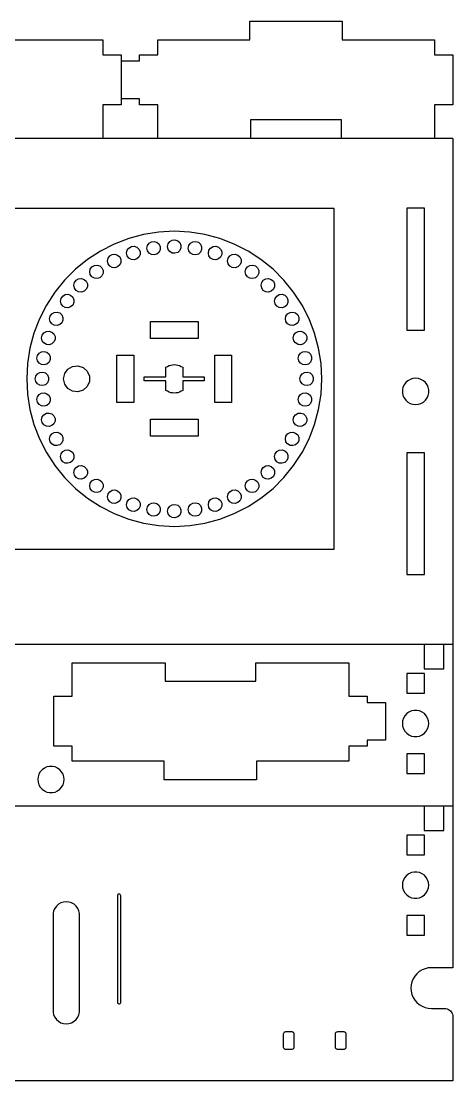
# Model space of a CAD drawing. Header units: millimetres. Extents: x 2644 to 3005, y 284 to 641.
# Drawn here: x 2934.6 to 3005.2, y 467.2 to 640.5 of the extents above; entities that cross this region are included whole.
import ezdxf

# ---------------------------------------------------------------- set-up
doc = ezdxf.new("R2010")
doc.units = ezdxf.units.MM
doc.layers.add('图层 01', color=18, linetype='Continuous', true_color=0x000000)

msp = doc.modelspace()

# ---------------------------------------------------------------- linework, layer by layer
at = {"layer": '图层 01', "color": 5, "true_color": 0x0000ff}
for p, q in [((2972.04, 637.48), (2972.04, 640.53)), ((2972.04, 640.53), (2987.15, 640.53)), ((2987.15, 640.53), (2987.15, 637.48)), ((2932.87, 637.48), (2947.96, 637.48)), ((2947.96, 637.48), (2947.96, 635.03)), ((2956.96, 635.03), (2956.96, 637.48)), ((2956.96, 637.48), (2972.04, 637.48)), ((2987.15, 637.48), (3002.24, 637.48)), ((3002.24, 637.48), (3002.24, 635.03)), ((2947.96, 635.03), (2950.96, 635.03)), ((2950.96, 635.03), (2950.96, 626.85)), ((2953.96, 634.03), (2953.96, 635.03)), ((2953.96, 635.03), (2956.96, 635.03)), ((3002.24, 635.03), (3005.24, 635.03)), ((3005.24, 635.03), (3005.24, 626.85)), ((2950.96, 634.03), (2953.96, 634.03)), ((2953.96, 627.85), (2950.96, 627.85)), ((2953.96, 626.85), (2953.96, 627.85)), ((2950.96, 626.85), (2947.96, 626.85)), ((2947.96, 626.85), (2947.96, 621.35)), ((2956.96, 626.85), (2953.96, 626.85)), ((2956.96, 621.35), (2956.96, 626.85)), ((3005.24, 626.85), (3002.24, 626.85)), ((3002.24, 626.85), (3002.24, 621.35)), ((2987.02, 624.4), (2972.17, 624.4)), ((2972.17, 624.4), (2972.17, 621.35)), ((2987.02, 621.35), (2987.02, 624.4)), ((3005.24, 621.35), (2848.4, 621.35)), ((3005.24, 621.35), (3005.24, 538.57)), ((2985.81, 609.87), (2883.79, 609.87)), ((2985.81, 554.15), (2985.81, 609.87)), ((3000.61, 609.92), (2997.69, 609.92)), ((2997.69, 609.92), (2997.69, 590)), ((3000.61, 590), (3000.61, 609.92)), ((2954.66, 605.62), (2952.22, 604.96)), ((2957.15, 606.01), (2954.66, 605.62)), ((2959.68, 606.15), (2957.15, 606.01)), ((2962.2, 606.01), (2959.68, 606.15)), ((2964.69, 605.62), (2962.2, 606.01)), ((2967.14, 604.96), (2964.69, 605.62)), ((2949.86, 604.06), (2947.61, 602.91)), ((2952.22, 604.96), (2949.86, 604.06)), ((2951.98, 603.05), (2952.25, 603.42)), ((2952.25, 603.42), (2952.65, 603.65)), ((2952.65, 603.65), (2953.1, 603.7)), ((2953.1, 603.7), (2953.54, 603.56)), ((2953.54, 603.56), (2953.88, 603.25)), ((2955.18, 603.39), (2955.28, 603.84)), ((2955.28, 602.94), (2955.18, 603.39)), ((2955.28, 603.84), (2955.55, 604.21)), ((2955.55, 604.21), (2955.95, 604.44)), ((2955.95, 604.44), (2956.41, 604.49)), ((2956.41, 604.49), (2956.84, 604.35)), ((2956.84, 604.35), (2957.19, 604.04)), ((2957.19, 604.04), (2957.37, 603.62)), ((2957.37, 603.62), (2957.37, 603.16)), ((2958.57, 603.66), (2958.66, 604.11)), ((2958.66, 603.2), (2958.57, 603.66)), ((2958.66, 604.11), (2958.94, 604.48)), ((2958.94, 604.48), (2959.33, 604.71)), ((2959.33, 604.71), (2959.79, 604.76)), ((2959.79, 604.76), (2960.23, 604.62)), ((2960.23, 604.62), (2960.57, 604.31)), ((2960.57, 604.31), (2960.76, 603.89)), ((2960.76, 603.43), (2960.57, 603)), ((2960.76, 603.89), (2960.76, 603.43)), ((2961.96, 603.39), (2962.05, 603.84)), ((2962.05, 602.94), (2961.96, 603.39)), ((2962.05, 603.84), (2962.32, 604.21)), ((2962.32, 604.21), (2962.72, 604.44)), ((2962.72, 604.44), (2963.18, 604.49)), ((2963.18, 604.49), (2963.62, 604.35)), ((2963.62, 604.35), (2963.96, 604.04)), ((2963.96, 604.04), (2964.15, 603.62)), ((2964.15, 603.62), (2964.15, 603.16)), ((2965.35, 603.05), (2965.62, 603.42)), ((2965.62, 603.42), (2966.02, 603.65)), ((2966.02, 603.65), (2966.48, 603.7)), ((2966.48, 603.7), (2966.92, 603.56)), ((2966.92, 603.56), (2967.26, 603.25)), ((2969.49, 604.06), (2967.14, 604.96)), ((2971.74, 602.91), (2969.49, 604.06)), ((2947.61, 602.91), (2945.49, 601.54)), ((2948.74, 601.3), (2948.84, 601.75)), ((2948.84, 601.75), (2949.11, 602.12)), ((2949.11, 602.12), (2949.51, 602.35)), ((2949.51, 602.35), (2949.97, 602.4)), ((2949.97, 602.4), (2950.4, 602.26)), ((2950.4, 602.26), (2950.75, 601.95)), ((2950.75, 601.95), (2950.93, 601.53)), ((2951.88, 602.6), (2951.98, 603.05)), ((2951.98, 602.15), (2951.88, 602.6)), ((2952.25, 601.77), (2951.98, 602.15)), ((2952.65, 601.54), (2952.25, 601.77)), ((2953.54, 601.64), (2953.1, 601.49)), ((2953.88, 601.94), (2953.54, 601.64)), ((2953.88, 603.25), (2954.07, 602.83)), ((2954.07, 602.37), (2953.88, 601.94)), ((2954.07, 602.83), (2954.07, 602.37)), ((2955.55, 602.57), (2955.28, 602.94)), ((2955.95, 602.34), (2955.55, 602.57)), ((2956.41, 602.29), (2955.95, 602.34)), ((2956.84, 602.43), (2956.41, 602.29)), ((2957.19, 602.74), (2956.84, 602.43)), ((2957.37, 603.16), (2957.19, 602.74)), ((2958.94, 602.83), (2958.66, 603.2)), ((2959.33, 602.6), (2958.94, 602.83)), ((2959.79, 602.55), (2959.33, 602.6)), ((2960.23, 602.7), (2959.79, 602.55)), ((2960.57, 603), (2960.23, 602.7)), ((2962.32, 602.57), (2962.05, 602.94)), ((2962.72, 602.34), (2962.32, 602.57)), ((2963.18, 602.29), (2962.72, 602.34)), ((2963.62, 602.43), (2963.18, 602.29)), ((2963.96, 602.74), (2963.62, 602.43)), ((2964.15, 603.16), (2963.96, 602.74)), ((2965.26, 602.6), (2965.35, 603.05)), ((2965.35, 602.15), (2965.26, 602.6)), ((2965.62, 601.77), (2965.35, 602.15)), ((2966.02, 601.54), (2965.62, 601.77)), ((2966.92, 601.64), (2966.48, 601.49)), ((2967.26, 601.94), (2966.92, 601.64)), ((2967.26, 603.25), (2967.45, 602.83)), ((2967.45, 602.37), (2967.26, 601.94)), ((2967.45, 602.83), (2967.45, 602.37)), ((2968.4, 601.3), (2968.49, 601.75)), ((2968.49, 601.75), (2968.76, 602.12)), ((2968.76, 602.12), (2969.16, 602.35)), ((2969.16, 602.35), (2969.62, 602.4)), ((2969.62, 602.4), (2970.06, 602.26)), ((2970.06, 602.26), (2970.4, 601.95)), ((2970.4, 601.95), (2970.59, 601.53)), ((2973.86, 601.54), (2971.74, 602.91)), ((2943.53, 599.95), (2941.74, 598.16)), ((2945.49, 601.54), (2943.53, 599.95)), ((2945.85, 599.52), (2945.94, 599.97)), ((2945.94, 599.97), (2946.21, 600.35)), ((2946.21, 600.35), (2946.61, 600.58)), ((2946.61, 600.58), (2947.07, 600.62)), ((2947.07, 600.62), (2947.51, 600.48)), ((2947.51, 600.48), (2947.85, 600.17)), ((2947.85, 600.17), (2948.04, 599.75)), ((2948.84, 600.85), (2948.74, 601.3)), ((2949.11, 600.47), (2948.84, 600.85)), ((2949.51, 600.24), (2949.11, 600.47)), ((2949.97, 600.19), (2949.51, 600.24)), ((2950.4, 600.34), (2949.97, 600.19)), ((2950.75, 600.65), (2950.4, 600.34)), ((2950.93, 601.07), (2950.75, 600.65)), ((2950.93, 601.53), (2950.93, 601.07)), ((2953.1, 601.49), (2952.65, 601.54)), ((2966.48, 601.49), (2966.02, 601.54)), ((2968.49, 600.85), (2968.4, 601.3)), ((2968.76, 600.47), (2968.49, 600.85)), ((2969.16, 600.24), (2968.76, 600.47)), ((2969.62, 600.19), (2969.16, 600.24)), ((2970.06, 600.34), (2969.62, 600.19)), ((2970.4, 600.65), (2970.06, 600.34)), ((2970.59, 601.07), (2970.4, 600.65)), ((2970.59, 601.53), (2970.59, 601.07)), ((2971.29, 599.52), (2971.39, 599.97)), ((2971.39, 599.97), (2971.66, 600.35)), ((2971.66, 600.35), (2972.06, 600.58)), ((2972.06, 600.58), (2972.52, 600.62)), ((2972.52, 600.62), (2972.95, 600.48)), ((2972.95, 600.48), (2973.3, 600.17)), ((2973.3, 600.17), (2973.48, 599.75)), ((2975.83, 599.95), (2973.86, 601.54)), ((2977.61, 598.16), (2975.83, 599.95)), ((2941.74, 598.16), (2940.15, 596.2)), ((2943.36, 597.77), (2943.63, 598.14)), ((2943.63, 598.14), (2944.03, 598.37)), ((2944.03, 598.37), (2944.49, 598.42)), ((2944.49, 598.42), (2944.93, 598.28)), ((2944.93, 598.28), (2945.27, 597.97)), ((2945.94, 599.07), (2945.85, 599.52)), ((2946.21, 598.7), (2945.94, 599.07)), ((2946.61, 598.47), (2946.21, 598.7)), ((2947.07, 598.42), (2946.61, 598.47)), ((2947.51, 598.56), (2947.07, 598.42)), ((2947.85, 598.87), (2947.51, 598.56)), ((2948.04, 599.29), (2947.85, 598.87)), ((2948.04, 599.75), (2948.04, 599.29)), ((2971.39, 599.07), (2971.29, 599.52)), ((2971.66, 598.7), (2971.39, 599.07)), ((2972.06, 598.47), (2971.66, 598.7)), ((2972.52, 598.42), (2972.06, 598.47)), ((2972.95, 598.56), (2972.52, 598.42)), ((2973.3, 598.87), (2972.95, 598.56)), ((2973.48, 599.29), (2973.3, 598.87)), ((2973.48, 599.75), (2973.48, 599.29)), ((2973.97, 597.77), (2974.24, 598.14)), ((2974.24, 598.14), (2974.64, 598.37)), ((2974.64, 598.37), (2975.1, 598.42)), ((2975.1, 598.42), (2975.54, 598.28)), ((2975.54, 598.28), (2975.88, 597.97)), ((2979.2, 596.2), (2977.61, 598.16)), ((2943.26, 597.32), (2943.36, 597.77)), ((2943.36, 596.87), (2943.26, 597.32)), ((2943.63, 596.49), (2943.36, 596.87)), ((2944.03, 596.26), (2943.63, 596.49)), ((2945.27, 596.66), (2944.93, 596.36)), ((2945.27, 597.97), (2945.46, 597.55)), ((2945.46, 597.09), (2945.27, 596.66)), ((2945.46, 597.55), (2945.46, 597.09)), ((2973.87, 597.32), (2973.97, 597.77)), ((2973.97, 596.87), (2973.87, 597.32)), ((2974.24, 596.49), (2973.97, 596.87)), ((2974.64, 596.26), (2974.24, 596.49)), ((2975.88, 596.66), (2975.54, 596.36)), ((2975.88, 597.97), (2976.07, 597.55)), ((2976.07, 597.09), (2975.88, 596.66)), ((2976.07, 597.55), (2976.07, 597.09)), ((2940.15, 596.2), (2938.78, 594.08)), ((2941.06, 594.73), (2941.15, 595.18)), ((2941.15, 594.28), (2941.06, 594.73)), ((2941.15, 595.18), (2941.42, 595.56)), ((2941.42, 595.56), (2941.82, 595.79)), ((2941.82, 595.79), (2942.28, 595.84)), ((2942.28, 595.84), (2942.72, 595.69)), ((2942.72, 595.69), (2943.06, 595.38)), ((2943.06, 595.38), (2943.25, 594.96)), ((2943.25, 594.96), (2943.25, 594.5)), ((2944.49, 596.21), (2944.03, 596.26)), ((2944.93, 596.36), (2944.49, 596.21)), ((2975.1, 596.21), (2974.64, 596.26)), ((2975.54, 596.36), (2975.1, 596.21)), ((2976.08, 594.73), (2976.18, 595.18)), ((2976.18, 594.28), (2976.08, 594.73)), ((2976.18, 595.18), (2976.45, 595.56)), ((2976.45, 595.56), (2976.85, 595.79)), ((2976.85, 595.79), (2977.3, 595.84)), ((2977.3, 595.84), (2977.74, 595.69)), ((2977.74, 595.69), (2978.08, 595.38)), ((2978.08, 595.38), (2978.27, 594.96)), ((2978.27, 594.96), (2978.27, 594.5)), ((2980.58, 594.08), (2979.2, 596.2)), ((2938.78, 594.08), (2937.63, 591.83)), ((2940.05, 592.89), (2940.51, 592.94)), ((2940.51, 592.94), (2940.95, 592.8)), ((2941.42, 593.91), (2941.15, 594.28)), ((2941.82, 593.68), (2941.42, 593.91)), ((2942.28, 593.63), (2941.82, 593.68)), ((2942.72, 593.77), (2942.28, 593.63)), ((2943.06, 594.08), (2942.72, 593.77)), ((2943.25, 594.5), (2943.06, 594.08)), ((2976.45, 593.91), (2976.18, 594.28)), ((2976.85, 593.68), (2976.45, 593.91)), ((2977.3, 593.63), (2976.85, 593.68)), ((2977.74, 593.77), (2977.3, 593.63)), ((2978.08, 594.08), (2977.74, 593.77)), ((2978.27, 594.5), (2978.08, 594.08)), ((2978.62, 592.89), (2979.08, 592.94)), ((2979.08, 592.94), (2979.52, 592.8)), ((2981.73, 591.83), (2980.58, 594.08)), ((2937.63, 591.83), (2936.72, 589.47)), ((2939.28, 591.84), (2939.38, 592.29)), ((2939.38, 591.39), (2939.28, 591.84)), ((2939.38, 592.29), (2939.65, 592.66)), ((2939.65, 591.01), (2939.38, 591.39)), ((2939.65, 592.66), (2940.05, 592.89)), ((2940.95, 592.8), (2941.29, 592.49)), ((2941.29, 592.49), (2941.47, 592.07)), ((2941.47, 591.61), (2941.29, 591.19)), ((2941.47, 592.07), (2941.47, 591.61)), ((2955.8, 588.63), (2955.8, 591.39)), ((2955.8, 591.39), (2963.56, 591.39)), ((2963.56, 591.39), (2963.56, 588.63)), ((2977.85, 591.84), (2977.95, 592.29)), ((2977.95, 591.39), (2977.85, 591.84)), ((2977.95, 592.29), (2978.22, 592.66)), ((2978.22, 591.01), (2977.95, 591.39)), ((2978.22, 592.66), (2978.62, 592.89)), ((2979.52, 592.8), (2979.86, 592.49)), ((2979.86, 592.49), (2980.05, 592.07)), ((2980.05, 591.61), (2979.86, 591.19)), ((2980.05, 592.07), (2980.05, 591.61)), ((2982.63, 589.47), (2981.73, 591.83)), ((2936.72, 589.47), (2936.07, 587.03)), ((2938.08, 589.15), (2938.35, 589.52)), ((2938.35, 589.52), (2938.75, 589.75)), ((2938.75, 589.75), (2939.21, 589.8)), ((2939.21, 589.8), (2939.65, 589.66)), ((2940.05, 590.78), (2939.65, 591.01)), ((2939.65, 589.66), (2939.99, 589.35)), ((2940.51, 590.74), (2940.05, 590.78)), ((2940.95, 590.88), (2940.51, 590.74)), ((2941.29, 591.19), (2940.95, 590.88)), ((2978.62, 590.78), (2978.22, 591.01)), ((2979.08, 590.74), (2978.62, 590.78)), ((2979.52, 590.88), (2979.08, 590.74)), ((2979.25, 589.15), (2979.52, 589.52)), ((2979.86, 591.19), (2979.52, 590.88)), ((2979.52, 589.52), (2979.92, 589.75)), ((2979.92, 589.75), (2980.38, 589.8)), ((2980.38, 589.8), (2980.82, 589.66)), ((2980.82, 589.66), (2981.16, 589.35)), ((2983.28, 587.03), (2982.63, 589.47)), ((2997.69, 590), (3000.61, 590)), ((2937.98, 588.7), (2938.08, 589.15)), ((2938.08, 588.25), (2937.98, 588.7)), ((2938.35, 587.88), (2938.08, 588.25)), ((2938.75, 587.65), (2938.35, 587.88)), ((2939.65, 587.74), (2939.21, 587.6)), ((2939.99, 588.05), (2939.65, 587.74)), ((2939.99, 589.35), (2940.18, 588.93)), ((2940.18, 588.47), (2939.99, 588.05)), ((2940.18, 588.93), (2940.18, 588.47)), ((2963.56, 588.63), (2955.8, 588.63)), ((2979.15, 588.7), (2979.25, 589.15)), ((2979.25, 588.25), (2979.15, 588.7)), ((2979.52, 587.88), (2979.25, 588.25)), ((2979.92, 587.65), (2979.52, 587.88)), ((2980.82, 587.74), (2980.38, 587.6)), ((2981.16, 588.05), (2980.82, 587.74)), ((2981.16, 589.35), (2981.35, 588.93)), ((2981.35, 588.47), (2981.16, 588.05)), ((2981.35, 588.93), (2981.35, 588.47)), ((2936.07, 587.03), (2935.67, 584.53)), ((2937.29, 585.85), (2937.56, 586.22)), ((2937.56, 586.22), (2937.96, 586.45)), ((2937.96, 586.45), (2938.41, 586.5)), ((2938.41, 586.5), (2938.85, 586.36)), ((2939.21, 587.6), (2938.75, 587.65)), ((2938.85, 586.36), (2939.19, 586.05)), ((2939.19, 586.05), (2939.38, 585.63)), ((2980.38, 587.6), (2979.92, 587.65)), ((2980.04, 585.85), (2980.31, 586.22)), ((2980.31, 586.22), (2980.71, 586.45)), ((2980.71, 586.45), (2981.17, 586.5)), ((2981.17, 586.5), (2981.61, 586.36)), ((2981.61, 586.36), (2981.95, 586.05)), ((2981.95, 586.05), (2982.14, 585.63)), ((2983.68, 584.53), (2983.28, 587.03)), ((2935.67, 584.53), (2935.54, 582.01)), ((2937.19, 585.4), (2937.29, 585.85)), ((2937.29, 584.95), (2937.19, 585.4)), ((2937.56, 584.57), (2937.29, 584.95)), ((2937.96, 584.34), (2937.56, 584.57)), ((2938.41, 584.29), (2937.96, 584.34)), ((2938.85, 584.44), (2938.41, 584.29)), ((2939.19, 584.75), (2938.85, 584.44)), ((2939.38, 585.17), (2939.19, 584.75)), ((2939.38, 585.63), (2939.38, 585.17)), ((2950.3, 578.13), (2950.3, 585.89)), ((2950.3, 585.89), (2953.06, 585.89)), ((2953.06, 585.89), (2953.06, 578.13)), ((2958.82, 584.18), (2959.1, 584.27)), ((2959.1, 584.27), (2959.38, 584.32)), ((2959.38, 584.32), (2959.68, 584.34)), ((2959.68, 584.34), (2959.97, 584.32)), ((2959.97, 584.32), (2960.26, 584.27)), ((2960.26, 584.27), (2960.53, 584.18)), ((2966.3, 578.13), (2966.3, 585.89)), ((2966.3, 585.89), (2969.06, 585.89)), ((2969.06, 585.89), (2969.06, 578.13)), ((2979.95, 585.4), (2980.04, 585.85)), ((2980.04, 584.95), (2979.95, 585.4)), ((2980.31, 584.57), (2980.04, 584.95)), ((2980.71, 584.34), (2980.31, 584.57)), ((2981.17, 584.29), (2980.71, 584.34)), ((2981.61, 584.44), (2981.17, 584.29)), ((2981.95, 584.75), (2981.61, 584.44)), ((2982.14, 585.17), (2981.95, 584.75)), ((2982.14, 585.63), (2982.14, 585.17)), ((2983.81, 582.01), (2983.68, 584.53)), ((2937.02, 582.46), (2937.29, 582.83)), ((2937.29, 582.83), (2937.69, 583.06)), ((2937.69, 583.06), (2938.15, 583.11)), ((2938.15, 583.11), (2938.59, 582.97)), ((2938.59, 582.97), (2938.93, 582.66)), ((2938.93, 582.66), (2939.12, 582.24)), ((2958.27, 583.86), (2958.31, 583.9)), ((2958.27, 582.34), (2958.27, 583.86)), ((2958.31, 583.9), (2958.55, 584.05)), ((2958.55, 584.05), (2958.82, 584.18)), ((2960.53, 584.18), (2960.8, 584.05)), ((2960.8, 584.05), (2961.05, 583.9)), ((2961.05, 583.9), (2961.09, 583.86)), ((2961.09, 583.86), (2961.09, 582.34)), ((2980.31, 582.46), (2980.58, 582.83)), ((2980.58, 582.83), (2980.98, 583.06)), ((2980.98, 583.06), (2981.44, 583.11)), ((2981.44, 583.11), (2981.88, 582.97)), ((2981.88, 582.97), (2982.22, 582.66)), ((2982.22, 582.66), (2982.41, 582.24)), ((2935.54, 582.01), (2935.67, 579.49)), ((2936.92, 582.01), (2937.02, 582.46)), ((2937.02, 581.56), (2936.92, 582.01)), ((2937.29, 581.19), (2937.02, 581.56)), ((2937.69, 580.96), (2937.29, 581.19)), ((2938.15, 580.91), (2937.69, 580.96)), ((2938.59, 581.05), (2938.15, 580.91)), ((2938.93, 581.36), (2938.59, 581.05)), ((2939.12, 581.78), (2938.93, 581.36)), ((2939.12, 582.24), (2939.12, 581.78)), ((2954.77, 581.68), (2954.77, 582.34)), ((2954.77, 582.34), (2958.27, 582.34)), ((2958.27, 581.68), (2954.77, 581.68)), ((2958.27, 580.16), (2958.27, 581.68)), ((2961.09, 582.34), (2964.59, 582.34)), ((2964.59, 581.68), (2961.09, 581.68)), ((2961.09, 581.68), (2961.09, 580.16)), ((2964.59, 582.34), (2964.59, 581.68)), ((2980.21, 582.01), (2980.31, 582.46)), ((2980.31, 581.56), (2980.21, 582.01)), ((2980.58, 581.19), (2980.31, 581.56)), ((2980.98, 580.96), (2980.58, 581.19)), ((2981.44, 580.91), (2980.98, 580.96)), ((2981.88, 581.05), (2981.44, 580.91)), ((2982.22, 581.36), (2981.88, 581.05)), ((2982.41, 581.78), (2982.22, 581.36)), ((2982.41, 582.24), (2982.41, 581.78)), ((2983.68, 579.49), (2983.81, 582.01)), ((2997.28, 581.04), (2997.09, 580.63)), ((2997.54, 581.41), (2997.28, 581.04)), ((2997.88, 581.71), (2997.54, 581.41)), ((2998.27, 581.93), (2997.88, 581.71)), ((2998.7, 582.07), (2998.27, 581.93)), ((2999.15, 582.12), (2998.7, 582.07)), ((2999.6, 582.07), (2999.15, 582.12)), ((3000.03, 581.93), (2999.6, 582.07)), ((3000.42, 581.71), (3000.03, 581.93)), ((3000.75, 581.41), (3000.42, 581.71)), ((3001.02, 581.04), (3000.75, 581.41)), ((3001.2, 580.63), (3001.02, 581.04)), ((2935.67, 579.49), (2936.07, 576.99)), ((2937.19, 578.62), (2937.29, 579.08)), ((2937.29, 579.08), (2937.56, 579.45)), ((2937.56, 579.45), (2937.96, 579.68)), ((2937.96, 579.68), (2938.41, 579.73)), ((2938.41, 579.73), (2938.85, 579.58)), ((2938.85, 579.58), (2939.19, 579.28)), ((2939.19, 579.28), (2939.38, 578.85)), ((2958.31, 580.13), (2958.27, 580.16)), ((2958.55, 579.97), (2958.31, 580.13)), ((2958.82, 579.84), (2958.55, 579.97)), ((2959.1, 579.75), (2958.82, 579.84)), ((2959.38, 579.7), (2959.1, 579.75)), ((2959.68, 579.68), (2959.38, 579.7)), ((2959.97, 579.7), (2959.68, 579.68)), ((2960.26, 579.75), (2959.97, 579.7)), ((2960.53, 579.84), (2960.26, 579.75)), ((2960.8, 579.97), (2960.53, 579.84)), ((2961.05, 580.13), (2960.8, 579.97)), ((2961.09, 580.16), (2961.05, 580.13)), ((2979.95, 578.62), (2980.04, 579.08)), ((2980.04, 579.08), (2980.31, 579.45)), ((2980.31, 579.45), (2980.71, 579.68)), ((2980.71, 579.68), (2981.17, 579.73)), ((2981.17, 579.73), (2981.61, 579.58)), ((2981.61, 579.58), (2981.95, 579.28)), ((2981.95, 579.28), (2982.14, 578.85)), ((2983.28, 576.99), (2983.68, 579.49)), ((2997.09, 580.63), (2997, 580.19)), ((2997, 580.19), (2997, 579.73)), ((2997, 579.73), (2997.09, 579.29)), ((2997.09, 579.29), (2997.28, 578.88)), ((3001.02, 578.88), (3001.2, 579.29)), ((3001.29, 580.19), (3001.2, 580.63)), ((3001.2, 579.29), (3001.29, 579.73)), ((3001.29, 579.73), (3001.29, 580.19)), ((2937.29, 578.17), (2937.19, 578.62)), ((2937.56, 577.8), (2937.29, 578.17)), ((2937.96, 577.57), (2937.56, 577.8)), ((2938.41, 577.52), (2937.96, 577.57)), ((2938.85, 577.66), (2938.41, 577.52)), ((2939.19, 577.97), (2938.85, 577.66)), ((2939.38, 578.39), (2939.19, 577.97)), ((2939.38, 578.85), (2939.38, 578.39)), ((2953.06, 578.13), (2950.3, 578.13)), ((2969.06, 578.13), (2966.3, 578.13)), ((2980.04, 578.17), (2979.95, 578.62)), ((2980.31, 577.8), (2980.04, 578.17)), ((2980.71, 577.57), (2980.31, 577.8)), ((2981.17, 577.52), (2980.71, 577.57)), ((2981.61, 577.66), (2981.17, 577.52)), ((2981.95, 577.97), (2981.61, 577.66)), ((2982.14, 578.39), (2981.95, 577.97)), ((2982.14, 578.85), (2982.14, 578.39)), ((2997.28, 578.88), (2997.54, 578.52)), ((2997.54, 578.52), (2997.88, 578.21)), ((2997.88, 578.21), (2998.27, 577.99)), ((2998.27, 577.99), (2998.7, 577.85)), ((2998.7, 577.85), (2999.15, 577.8)), ((2999.15, 577.8), (2999.6, 577.85)), ((2999.6, 577.85), (3000.03, 577.99)), ((3000.03, 577.99), (3000.42, 578.21)), ((3000.42, 578.21), (3000.75, 578.52)), ((3000.75, 578.52), (3001.02, 578.88)), ((2936.07, 576.99), (2936.72, 574.55)), ((2937.98, 575.32), (2938.08, 575.77)), ((2938.08, 575.77), (2938.35, 576.15)), ((2938.35, 576.15), (2938.75, 576.38)), ((2938.75, 576.38), (2939.21, 576.42)), ((2939.21, 576.42), (2939.65, 576.28)), ((2939.65, 576.28), (2939.99, 575.97)), ((2939.99, 575.97), (2940.18, 575.55)), ((2979.15, 575.32), (2979.25, 575.77)), ((2979.25, 575.77), (2979.52, 576.15)), ((2979.52, 576.15), (2979.92, 576.38)), ((2979.92, 576.38), (2980.38, 576.42)), ((2980.38, 576.42), (2980.82, 576.28)), ((2980.82, 576.28), (2981.16, 575.97)), ((2981.16, 575.97), (2981.35, 575.55)), ((2982.63, 574.55), (2983.28, 576.99)), ((2936.72, 574.55), (2937.63, 572.19)), ((2938.08, 574.87), (2937.98, 575.32)), ((2938.35, 574.5), (2938.08, 574.87)), ((2938.75, 574.27), (2938.35, 574.5)), ((2939.21, 574.22), (2938.75, 574.27)), ((2939.65, 574.36), (2939.21, 574.22)), ((2939.99, 574.67), (2939.65, 574.36)), ((2940.18, 575.09), (2939.99, 574.67)), ((2940.18, 575.55), (2940.18, 575.09)), ((2955.8, 572.63), (2955.8, 575.39)), ((2955.8, 575.39), (2963.56, 575.39)), ((2963.56, 575.39), (2963.56, 572.63)), ((2979.25, 574.87), (2979.15, 575.32)), ((2979.52, 574.5), (2979.25, 574.87)), ((2979.92, 574.27), (2979.52, 574.5)), ((2980.38, 574.22), (2979.92, 574.27)), ((2980.82, 574.36), (2980.38, 574.22)), ((2981.16, 574.67), (2980.82, 574.36)), ((2981.35, 575.09), (2981.16, 574.67)), ((2981.35, 575.55), (2981.35, 575.09)), ((2981.73, 572.19), (2982.63, 574.55)), ((2937.63, 572.19), (2938.78, 569.94)), ((2939.28, 572.18), (2939.38, 572.63)), ((2939.38, 571.73), (2939.28, 572.18)), ((2939.38, 572.63), (2939.65, 573.01)), ((2939.65, 573.01), (2940.05, 573.24)), ((2940.05, 573.24), (2940.51, 573.29)), ((2940.51, 573.29), (2940.95, 573.14)), ((2940.95, 573.14), (2941.29, 572.84)), ((2941.29, 572.84), (2941.47, 572.41)), ((2941.47, 572.41), (2941.47, 571.95)), ((2963.56, 572.63), (2955.8, 572.63)), ((2977.85, 572.18), (2977.95, 572.63)), ((2977.95, 571.73), (2977.85, 572.18)), ((2977.95, 572.63), (2978.22, 573.01)), ((2978.22, 573.01), (2978.62, 573.24)), ((2978.62, 573.24), (2979.08, 573.29)), ((2979.08, 573.29), (2979.52, 573.14)), ((2979.52, 573.14), (2979.86, 572.84)), ((2979.86, 572.84), (2980.05, 572.41)), ((2980.05, 572.41), (2980.05, 571.95)), ((2980.58, 569.94), (2981.73, 572.19)), ((2939.65, 571.36), (2939.38, 571.73)), ((2940.05, 571.13), (2939.65, 571.36)), ((2940.51, 571.08), (2940.05, 571.13)), ((2940.95, 571.22), (2940.51, 571.08)), ((2941.29, 571.53), (2940.95, 571.22)), ((2941.47, 571.95), (2941.29, 571.53)), ((2978.22, 571.36), (2977.95, 571.73)), ((2978.62, 571.13), (2978.22, 571.36)), ((2979.08, 571.08), (2978.62, 571.13)), ((2979.52, 571.22), (2979.08, 571.08)), ((2979.86, 571.53), (2979.52, 571.22)), ((2980.05, 571.95), (2979.86, 571.53)), ((2938.78, 569.94), (2940.15, 567.82)), ((2941.06, 569.29), (2941.15, 569.74)), ((2941.15, 568.84), (2941.06, 569.29)), ((2941.15, 569.74), (2941.42, 570.11)), ((2941.42, 568.46), (2941.15, 568.84)), ((2941.42, 570.11), (2941.82, 570.34)), ((2941.82, 570.34), (2942.28, 570.39)), ((2942.28, 570.39), (2942.72, 570.25)), ((2942.72, 570.25), (2943.06, 569.94)), ((2943.06, 569.94), (2943.25, 569.52)), ((2943.25, 569.06), (2943.06, 568.64)), ((2943.25, 569.52), (2943.25, 569.06)), ((2976.08, 569.29), (2976.18, 569.74)), ((2976.18, 568.84), (2976.08, 569.29)), ((2976.18, 569.74), (2976.45, 570.11)), ((2976.45, 568.46), (2976.18, 568.84)), ((2976.45, 570.11), (2976.85, 570.34)), ((2976.85, 570.34), (2977.3, 570.39)), ((2977.3, 570.39), (2977.74, 570.25)), ((2977.74, 570.25), (2978.08, 569.94)), ((2978.08, 569.94), (2978.27, 569.52)), ((2978.27, 569.06), (2978.08, 568.64)), ((2978.27, 569.52), (2978.27, 569.06)), ((2979.2, 567.82), (2980.58, 569.94)), ((3000.61, 569.92), (2997.69, 569.92)), ((2997.69, 569.92), (2997.69, 550)), ((3000.61, 550), (3000.61, 569.92)), ((2940.15, 567.82), (2941.74, 565.86)), ((2941.82, 568.23), (2941.42, 568.46)), ((2942.28, 568.19), (2941.82, 568.23)), ((2942.72, 568.33), (2942.28, 568.19)), ((2943.06, 568.64), (2942.72, 568.33)), ((2943.26, 566.71), (2943.36, 567.16)), ((2943.36, 567.16), (2943.63, 567.53)), ((2943.63, 567.53), (2944.03, 567.76)), ((2944.03, 567.76), (2944.49, 567.81)), ((2944.49, 567.81), (2944.93, 567.66)), ((2944.93, 567.66), (2945.27, 567.36)), ((2945.27, 567.36), (2945.46, 566.94)), ((2945.46, 566.94), (2945.46, 566.47)), ((2973.87, 566.71), (2973.97, 567.16)), ((2973.97, 567.16), (2974.24, 567.53)), ((2974.24, 567.53), (2974.64, 567.76)), ((2974.64, 567.76), (2975.1, 567.81)), ((2975.1, 567.81), (2975.54, 567.66)), ((2975.54, 567.66), (2975.88, 567.36)), ((2975.88, 567.36), (2976.07, 566.94)), ((2976.07, 566.94), (2976.07, 566.47)), ((2976.85, 568.23), (2976.45, 568.46)), ((2977.3, 568.19), (2976.85, 568.23)), ((2977.74, 568.33), (2977.3, 568.19)), ((2977.61, 565.86), (2979.2, 567.82)), ((2978.08, 568.64), (2977.74, 568.33)), ((2941.74, 565.86), (2943.53, 564.07)), ((2943.36, 566.25), (2943.26, 566.71)), ((2943.63, 565.88), (2943.36, 566.25)), ((2944.03, 565.65), (2943.63, 565.88)), ((2944.49, 565.6), (2944.03, 565.65)), ((2944.93, 565.75), (2944.49, 565.6)), ((2945.27, 566.05), (2944.93, 565.75)), ((2945.46, 566.47), (2945.27, 566.05)), ((2945.94, 564.95), (2946.21, 565.32)), ((2946.21, 565.32), (2946.61, 565.55)), ((2946.61, 565.55), (2947.07, 565.6)), ((2947.07, 565.6), (2947.51, 565.46)), ((2947.51, 565.46), (2947.85, 565.15)), ((2971.39, 564.95), (2971.66, 565.32)), ((2971.66, 565.32), (2972.06, 565.55)), ((2972.06, 565.55), (2972.52, 565.6)), ((2972.52, 565.6), (2972.95, 565.46)), ((2972.95, 565.46), (2973.3, 565.15)), ((2973.97, 566.25), (2973.87, 566.71)), ((2974.24, 565.88), (2973.97, 566.25)), ((2974.64, 565.65), (2974.24, 565.88)), ((2975.1, 565.6), (2974.64, 565.65)), ((2975.54, 565.75), (2975.1, 565.6)), ((2975.88, 566.05), (2975.54, 565.75)), ((2975.83, 564.07), (2977.61, 565.86)), ((2976.07, 566.47), (2975.88, 566.05)), ((2943.53, 564.07), (2945.49, 562.48)), ((2945.85, 564.5), (2945.94, 564.95)), ((2945.94, 564.05), (2945.85, 564.5)), ((2946.21, 563.68), (2945.94, 564.05)), ((2946.61, 563.45), (2946.21, 563.68)), ((2947.51, 563.54), (2947.07, 563.4)), ((2947.85, 563.85), (2947.51, 563.54)), ((2947.85, 565.15), (2948.04, 564.73)), ((2948.04, 564.27), (2947.85, 563.85)), ((2948.04, 564.73), (2948.04, 564.27)), ((2948.84, 563.18), (2949.11, 563.55)), ((2949.11, 563.55), (2949.51, 563.78)), ((2949.51, 563.78), (2949.97, 563.83)), ((2949.97, 563.83), (2950.4, 563.68)), ((2950.4, 563.68), (2950.75, 563.38)), ((2968.49, 563.18), (2968.76, 563.55)), ((2968.76, 563.55), (2969.16, 563.78)), ((2969.16, 563.78), (2969.62, 563.83)), ((2969.62, 563.83), (2970.06, 563.68)), ((2970.06, 563.68), (2970.4, 563.38)), ((2971.29, 564.5), (2971.39, 564.95)), ((2971.39, 564.05), (2971.29, 564.5)), ((2971.66, 563.68), (2971.39, 564.05)), ((2972.06, 563.45), (2971.66, 563.68)), ((2972.95, 563.54), (2972.52, 563.4)), ((2973.3, 563.85), (2972.95, 563.54)), ((2973.3, 565.15), (2973.48, 564.73)), ((2973.48, 564.27), (2973.3, 563.85)), ((2973.48, 564.73), (2973.48, 564.27)), ((2973.86, 562.48), (2975.83, 564.07)), ((2945.49, 562.48), (2947.61, 561.11)), ((2947.07, 563.4), (2946.61, 563.45)), ((2948.74, 562.72), (2948.84, 563.18)), ((2948.84, 562.27), (2948.74, 562.72)), ((2949.11, 561.9), (2948.84, 562.27)), ((2949.51, 561.67), (2949.11, 561.9)), ((2950.4, 561.77), (2949.97, 561.62)), ((2950.75, 562.07), (2950.4, 561.77)), ((2950.75, 563.38), (2950.93, 562.96)), ((2950.93, 562.49), (2950.75, 562.07)), ((2950.93, 562.96), (2950.93, 562.49)), ((2951.88, 561.42), (2951.98, 561.88)), ((2951.98, 561.88), (2952.25, 562.25)), ((2952.25, 562.25), (2952.65, 562.48)), ((2952.65, 562.48), (2953.1, 562.53)), ((2953.1, 562.53), (2953.54, 562.38)), ((2953.54, 562.38), (2953.88, 562.08)), ((2953.88, 562.08), (2954.07, 561.66)), ((2955.95, 561.69), (2956.41, 561.73)), ((2956.41, 561.73), (2956.84, 561.59)), ((2962.72, 561.69), (2963.18, 561.73)), ((2963.18, 561.73), (2963.62, 561.59)), ((2965.26, 561.42), (2965.35, 561.88)), ((2965.35, 561.88), (2965.62, 562.25)), ((2965.62, 562.25), (2966.02, 562.48)), ((2966.02, 562.48), (2966.48, 562.53)), ((2966.48, 562.53), (2966.92, 562.38)), ((2966.92, 562.38), (2967.26, 562.08)), ((2967.26, 562.08), (2967.45, 561.66)), ((2968.4, 562.72), (2968.49, 563.18)), ((2968.49, 562.27), (2968.4, 562.72)), ((2968.76, 561.9), (2968.49, 562.27)), ((2969.16, 561.67), (2968.76, 561.9)), ((2970.06, 561.77), (2969.62, 561.62)), ((2970.4, 562.07), (2970.06, 561.77)), ((2970.4, 563.38), (2970.59, 562.96)), ((2970.59, 562.49), (2970.4, 562.07)), ((2970.59, 562.96), (2970.59, 562.49)), ((2971.74, 561.11), (2973.86, 562.48)), ((2972.52, 563.4), (2972.06, 563.45)), ((2947.61, 561.11), (2949.86, 559.96)), ((2949.97, 561.62), (2949.51, 561.67)), ((2951.98, 560.97), (2951.88, 561.42)), ((2952.25, 560.6), (2951.98, 560.97)), ((2952.65, 560.37), (2952.25, 560.6)), ((2953.1, 560.32), (2952.65, 560.37)), ((2953.54, 560.47), (2953.1, 560.32)), ((2953.88, 560.77), (2953.54, 560.47)), ((2954.07, 561.19), (2953.88, 560.77)), ((2954.07, 561.66), (2954.07, 561.19)), ((2955.18, 560.63), (2955.28, 561.08)), ((2955.28, 560.18), (2955.18, 560.63)), ((2955.28, 561.08), (2955.55, 561.46)), ((2955.55, 559.81), (2955.28, 560.18)), ((2955.55, 561.46), (2955.95, 561.69)), ((2956.84, 561.59), (2957.19, 561.28)), ((2957.19, 561.28), (2957.37, 560.86)), ((2957.37, 560.4), (2957.19, 559.98)), ((2957.37, 560.86), (2957.37, 560.4)), ((2958.57, 560.37), (2958.66, 560.82)), ((2958.66, 559.91), (2958.57, 560.37)), ((2958.66, 560.82), (2958.94, 561.19)), ((2958.94, 561.19), (2959.33, 561.42)), ((2959.33, 561.42), (2959.79, 561.47)), ((2959.79, 561.47), (2960.23, 561.33)), ((2960.23, 561.33), (2960.57, 561.02)), ((2960.57, 561.02), (2960.76, 560.6)), ((2960.76, 560.14), (2960.57, 559.71)), ((2960.76, 560.6), (2960.76, 560.14)), ((2961.96, 560.63), (2962.05, 561.08)), ((2962.05, 560.18), (2961.96, 560.63)), ((2962.05, 561.08), (2962.32, 561.46)), ((2962.32, 559.81), (2962.05, 560.18)), ((2962.32, 561.46), (2962.72, 561.69)), ((2963.62, 561.59), (2963.96, 561.28)), ((2963.96, 561.28), (2964.15, 560.86)), ((2964.15, 560.4), (2963.96, 559.98)), ((2964.15, 560.86), (2964.15, 560.4)), ((2965.35, 560.97), (2965.26, 561.42)), ((2965.62, 560.6), (2965.35, 560.97)), ((2966.02, 560.37), (2965.62, 560.6)), ((2966.48, 560.32), (2966.02, 560.37)), ((2966.92, 560.47), (2966.48, 560.32)), ((2967.26, 560.77), (2966.92, 560.47)), ((2967.45, 561.19), (2967.26, 560.77)), ((2967.45, 561.66), (2967.45, 561.19)), ((2969.62, 561.62), (2969.16, 561.67)), ((2969.49, 559.96), (2971.74, 561.11)), ((2949.86, 559.96), (2952.22, 559.06)), ((2952.22, 559.06), (2954.66, 558.4)), ((2954.66, 558.4), (2957.15, 558.01)), ((2955.95, 559.58), (2955.55, 559.81)), ((2956.41, 559.53), (2955.95, 559.58)), ((2956.84, 559.67), (2956.41, 559.53)), ((2957.19, 559.98), (2956.84, 559.67)), ((2958.94, 559.54), (2958.66, 559.91)), ((2959.33, 559.31), (2958.94, 559.54)), ((2959.79, 559.26), (2959.33, 559.31)), ((2960.23, 559.41), (2959.79, 559.26)), ((2960.57, 559.71), (2960.23, 559.41)), ((2962.2, 558.01), (2964.69, 558.4)), ((2962.72, 559.58), (2962.32, 559.81)), ((2963.18, 559.53), (2962.72, 559.58)), ((2963.62, 559.67), (2963.18, 559.53)), ((2963.96, 559.98), (2963.62, 559.67)), ((2964.69, 558.4), (2967.14, 559.06)), ((2967.14, 559.06), (2969.49, 559.96)), ((2957.15, 558.01), (2959.68, 557.88)), ((2959.68, 557.88), (2962.2, 558.01)), ((2883.79, 554.15), (2985.81, 554.15)), ((2997.69, 550), (3000.61, 550)), ((3005.24, 538.57), (2857.27, 538.57)), ((3000.54, 538.57), (3000.54, 534.57)), ((3003.76, 534.57), (3003.76, 538.57)), ((3005.24, 538.57), (3005.24, 512.11)), ((2942.96, 530.07), (2942.96, 535.57)), ((2942.96, 535.57), (2958.17, 535.57)), ((2958.17, 535.57), (2958.17, 532.52)), ((2973.02, 532.52), (2973.02, 535.57)), ((2973.02, 535.57), (2988.24, 535.57)), ((2988.24, 535.57), (2988.24, 530.07)), ((3000.54, 534.57), (3003.76, 534.57)), ((2958.17, 532.52), (2973.02, 532.52)), ((3000.61, 533.8), (2997.69, 533.8)), ((2997.69, 533.8), (2997.69, 530.59)), ((3000.61, 530.59), (3000.61, 533.8)), ((2997.69, 530.59), (3000.61, 530.59)), ((2939.96, 521.89), (2939.96, 530.07)), ((2939.96, 530.07), (2942.96, 530.07)), ((2988.24, 530.07), (2991.24, 530.07)), ((2991.24, 530.07), (2991.24, 529.07)), ((2991.24, 529.07), (2994.24, 529.07)), ((2994.24, 529.07), (2994.24, 522.89)), ((2997.7, 527.23), (2997.4, 526.9)), ((2998.07, 527.5), (2997.7, 527.23)), ((2998.48, 527.68), (2998.07, 527.5)), ((2998.92, 527.77), (2998.48, 527.68)), ((2999.37, 527.77), (2998.92, 527.77)), ((2999.81, 527.68), (2999.37, 527.77)), ((3000.23, 527.5), (2999.81, 527.68)), ((3000.59, 527.23), (3000.23, 527.5)), ((3000.89, 526.9), (3000.59, 527.23)), ((2997.03, 526.08), (2996.99, 525.63)), ((2996.99, 525.63), (2997.03, 525.18)), ((2997.17, 526.51), (2997.03, 526.08)), ((2997.4, 526.9), (2997.17, 526.51)), ((3001.12, 526.51), (3000.89, 526.9)), ((3001.26, 526.08), (3001.12, 526.51)), ((3001.31, 525.63), (3001.26, 526.08)), ((3001.26, 525.18), (3001.31, 525.63)), ((2997.03, 525.18), (2997.17, 524.75)), ((2997.17, 524.75), (2997.4, 524.36)), ((2997.4, 524.36), (2997.7, 524.02)), ((2997.7, 524.02), (2998.07, 523.76)), ((2998.07, 523.76), (2998.48, 523.57)), ((2999.81, 523.57), (3000.23, 523.76)), ((3000.23, 523.76), (3000.59, 524.02)), ((3000.59, 524.02), (3000.89, 524.36)), ((3000.89, 524.36), (3001.12, 524.75)), ((3001.12, 524.75), (3001.26, 525.18)), ((2942.96, 521.89), (2939.96, 521.89)), ((2942.96, 519.44), (2942.96, 521.89)), ((2991.24, 521.89), (2988.24, 521.89)), ((2988.24, 521.89), (2988.24, 519.44)), ((2994.24, 522.89), (2991.24, 522.89)), ((2991.24, 522.89), (2991.24, 521.89)), ((2998.48, 523.57), (2998.92, 523.48)), ((2998.92, 523.48), (2999.37, 523.48)), ((2999.37, 523.48), (2999.81, 523.57)), ((3000.61, 520.66), (2997.69, 520.66)), ((2997.69, 520.66), (2997.69, 517.46)), ((3000.61, 517.46), (3000.61, 520.66)), ((2938.84, 518.51), (2938.43, 518.32)), ((2939.28, 518.6), (2938.84, 518.51)), ((2939.73, 518.6), (2939.28, 518.6)), ((2940.17, 518.51), (2939.73, 518.6)), ((2940.59, 518.32), (2940.17, 518.51)), ((2958.04, 519.44), (2942.96, 519.44)), ((2958.04, 516.39), (2958.04, 519.44)), ((2988.24, 519.44), (2973.15, 519.44)), ((2973.15, 519.44), (2973.15, 516.39)), ((2937.39, 516.9), (2937.35, 516.45)), ((2937.53, 517.33), (2937.39, 516.9)), ((2937.76, 517.72), (2937.53, 517.33)), ((2938.06, 518.06), (2937.76, 517.72)), ((2938.43, 518.32), (2938.06, 518.06)), ((2940.95, 518.06), (2940.59, 518.32)), ((2941.25, 517.72), (2940.95, 518.06)), ((2941.48, 517.33), (2941.25, 517.72)), ((2941.62, 516.9), (2941.48, 517.33)), ((2941.67, 516.45), (2941.62, 516.9)), ((2997.69, 517.46), (3000.61, 517.46)), ((2937.35, 516.45), (2937.39, 516.01)), ((2937.39, 516.01), (2937.53, 515.58)), ((2937.53, 515.58), (2937.76, 515.19)), ((2937.76, 515.19), (2938.06, 514.85)), ((2940.95, 514.85), (2941.25, 515.19)), ((2941.25, 515.19), (2941.48, 515.58)), ((2941.48, 515.58), (2941.62, 516.01)), ((2941.62, 516.01), (2941.67, 516.45)), ((2973.15, 516.39), (2958.04, 516.39)), ((2938.06, 514.85), (2938.43, 514.58)), ((2938.43, 514.58), (2938.84, 514.4)), ((2938.84, 514.4), (2939.28, 514.31)), ((2939.28, 514.31), (2939.73, 514.31)), ((2939.73, 514.31), (2940.17, 514.4)), ((2940.17, 514.4), (2940.59, 514.58)), ((2940.59, 514.58), (2940.95, 514.85)), ((3005.24, 512.11), (2857.27, 512.11)), ((3000.54, 512.11), (3000.54, 508.11)), ((3003.76, 508.11), (3003.76, 512.11)), ((3005.24, 512.11), (3005.24, 485.66)), ((3000.54, 508.11), (3003.76, 508.11)), ((3000.61, 507.34), (2997.69, 507.34)), ((2997.69, 507.34), (2997.69, 504.14)), ((3000.61, 504.14), (3000.61, 507.34)), ((2997.69, 504.14), (3000.61, 504.14)), ((2998.48, 501.23), (2998.07, 501.04)), ((2998.92, 501.32), (2998.48, 501.23)), ((2999.37, 501.32), (2998.92, 501.32)), ((2999.81, 501.23), (2999.37, 501.32)), ((3000.23, 501.04), (2999.81, 501.23)), ((2997.03, 499.62), (2996.99, 499.17)), ((2997.17, 500.05), (2997.03, 499.62)), ((2997.4, 500.44), (2997.17, 500.05)), ((2997.7, 500.78), (2997.4, 500.44)), ((2998.07, 501.04), (2997.7, 500.78)), ((3000.59, 500.78), (3000.23, 501.04)), ((3000.89, 500.44), (3000.59, 500.78)), ((3001.12, 500.05), (3000.89, 500.44)), ((3001.26, 499.62), (3001.12, 500.05)), ((3001.31, 499.17), (3001.26, 499.62)), ((2950.43, 497.62), (2950.37, 497.52)), ((2950.52, 497.69), (2950.43, 497.62)), ((2950.63, 497.72), (2950.52, 497.69)), ((2950.75, 497.69), (2950.63, 497.72)), ((2950.84, 497.62), (2950.75, 497.69)), ((2950.9, 497.52), (2950.84, 497.62)), ((2996.99, 499.17), (2997.03, 498.72)), ((2997.03, 498.72), (2997.17, 498.29)), ((2997.17, 498.29), (2997.4, 497.9)), ((2997.4, 497.9), (2997.7, 497.57)), ((3000.59, 497.57), (3000.89, 497.9)), ((3000.89, 497.9), (3001.12, 498.29)), ((3001.12, 498.29), (3001.26, 498.72)), ((3001.26, 498.72), (3001.31, 499.17)), ((2940.73, 496.04), (2940.39, 495.73)), ((2941.12, 496.26), (2940.73, 496.04)), ((2941.55, 496.4), (2941.12, 496.26)), ((2942, 496.45), (2941.55, 496.4)), ((2942.45, 496.4), (2942, 496.45)), ((2942.88, 496.26), (2942.45, 496.4)), ((2943.27, 496.04), (2942.88, 496.26)), ((2943.6, 495.73), (2943.27, 496.04)), ((2950.37, 497.52), (2950.36, 497.4)), ((2950.36, 497.4), (2950.36, 479.99)), ((2950.91, 497.4), (2950.9, 497.52)), ((2950.91, 479.99), (2950.91, 497.4)), ((2997.7, 497.57), (2998.07, 497.3)), ((2998.07, 497.3), (2998.48, 497.12)), ((2998.48, 497.12), (2998.92, 497.02)), ((2998.92, 497.02), (2999.37, 497.02)), ((2999.37, 497.02), (2999.81, 497.12)), ((2999.81, 497.12), (3000.23, 497.3)), ((3000.23, 497.3), (3000.59, 497.57)), ((2939.94, 494.96), (2939.85, 494.51)), ((2939.85, 494.51), (2939.85, 478.41)), ((2940.13, 495.37), (2939.94, 494.96)), ((2940.39, 495.73), (2940.13, 495.37)), ((2943.87, 495.37), (2943.6, 495.73)), ((2944.05, 494.96), (2943.87, 495.37)), ((2944.15, 494.51), (2944.05, 494.96)), ((2944.15, 478.41), (2944.15, 494.51)), ((3000.61, 494.2), (2997.69, 494.2)), ((2997.69, 494.2), (2997.69, 491)), ((3000.61, 491), (3000.61, 494.2)), ((2997.69, 491), (3000.61, 491)), ((3000.69, 485.5), (3000.21, 485.3)), ((3001.2, 485.62), (3000.69, 485.5)), ((3001.73, 485.66), (3001.2, 485.62)), ((3005.24, 485.66), (3001.73, 485.66)), ((2998.75, 483.84), (2998.55, 483.35)), ((2999.02, 484.28), (2998.75, 483.84)), ((2999.36, 484.68), (2999.02, 484.28)), ((2999.76, 485.02), (2999.36, 484.68)), ((3000.21, 485.3), (2999.76, 485.02)), ((2998.43, 482.85), (2998.39, 482.32)), ((2998.39, 482.32), (2998.43, 481.8)), ((2998.55, 483.35), (2998.43, 482.85)), ((2998.43, 481.8), (2998.55, 481.29)), ((2998.55, 481.29), (2998.75, 480.81)), ((2998.75, 480.81), (2999.02, 480.36)), ((2999.02, 480.36), (2999.36, 479.97)), ((2950.36, 479.99), (2950.39, 479.88)), ((2950.39, 479.88), (2950.47, 479.79)), ((2950.47, 479.79), (2950.58, 479.75)), ((2950.58, 479.75), (2950.69, 479.75)), ((2950.69, 479.75), (2950.8, 479.79)), ((2950.8, 479.79), (2950.88, 479.88)), ((2950.88, 479.88), (2950.91, 479.99)), ((2999.36, 479.97), (2999.76, 479.63)), ((2999.76, 479.63), (3000.21, 479.35)), ((3000.21, 479.35), (3000.69, 479.15)), ((3000.69, 479.15), (3001.2, 479.03)), ((3001.2, 479.03), (3001.73, 478.99)), ((3001.73, 478.99), (3003.9, 478.99)), ((3003.9, 478.99), (3004.11, 478.97)), ((3004.11, 478.97), (3004.31, 478.92)), ((3004.31, 478.92), (3004.51, 478.84)), ((3004.51, 478.84), (3004.69, 478.73)), ((3004.69, 478.73), (3004.84, 478.6)), ((3004.84, 478.6), (3004.98, 478.44)), ((2939.85, 478.41), (2939.94, 477.97)), ((2939.94, 477.97), (2940.13, 477.55)), ((2940.13, 477.55), (2940.39, 477.19)), ((2940.39, 477.19), (2940.73, 476.89)), ((2940.73, 476.89), (2941.12, 476.66)), ((2942.88, 476.66), (2943.27, 476.89)), ((2943.27, 476.89), (2943.6, 477.19)), ((2943.6, 477.19), (2943.87, 477.55)), ((2943.87, 477.55), (2944.05, 477.97)), ((2944.05, 477.97), (2944.15, 478.41)), ((3004.98, 478.44), (3005.09, 478.26)), ((3005.09, 478.26), (3005.17, 478.06)), ((3005.17, 478.06), (3005.22, 477.86)), ((3005.22, 477.86), (3005.24, 477.65)), ((3005.24, 477.65), (3005.24, 467.16)), ((2941.12, 476.66), (2941.55, 476.52)), ((2941.55, 476.52), (2942, 476.47)), ((2942, 476.47), (2942.45, 476.52)), ((2942.45, 476.52), (2942.88, 476.66)), ((2977.62, 475.05), (2977.57, 474.99)), ((2977.69, 475.1), (2977.62, 475.05)), ((2977.77, 475.14), (2977.69, 475.1)), ((2977.85, 475.16), (2977.77, 475.14)), ((2978.94, 475.16), (2977.85, 475.16)), ((2979.02, 475.14), (2978.94, 475.16)), ((2979.1, 475.1), (2979.02, 475.14)), ((2979.17, 475.05), (2979.1, 475.1)), ((2979.23, 474.99), (2979.17, 475.05)), ((2986.12, 475.05), (2986.07, 474.99)), ((2986.19, 475.1), (2986.12, 475.05)), ((2986.27, 475.14), (2986.19, 475.1)), ((2986.35, 475.16), (2986.27, 475.14)), ((2987.44, 475.16), (2986.35, 475.16)), ((2987.52, 475.14), (2987.44, 475.16)), ((2987.6, 475.1), (2987.52, 475.14)), ((2987.67, 475.05), (2987.6, 475.1)), ((2987.73, 474.99), (2987.67, 475.05)), ((2977.5, 474.83), (2977.49, 474.74)), ((2977.49, 474.74), (2977.49, 472.75)), ((2977.52, 474.92), (2977.5, 474.83)), ((2977.57, 474.99), (2977.52, 474.92)), ((2979.27, 474.92), (2979.23, 474.99)), ((2979.3, 474.83), (2979.27, 474.92)), ((2979.31, 474.74), (2979.3, 474.83)), ((2979.31, 472.75), (2979.31, 474.74)), ((2986, 474.83), (2985.99, 474.74)), ((2985.99, 474.74), (2985.99, 472.75)), ((2986.02, 474.92), (2986, 474.83)), ((2986.07, 474.99), (2986.02, 474.92)), ((2987.77, 474.92), (2987.73, 474.99)), ((2987.8, 474.83), (2987.77, 474.92)), ((2987.81, 474.74), (2987.8, 474.83)), ((2987.81, 472.75), (2987.81, 474.74)), ((2977.49, 472.75), (2977.5, 472.66)), ((2977.5, 472.66), (2977.52, 472.58)), ((2977.52, 472.58), (2977.57, 472.51)), ((2977.57, 472.51), (2977.62, 472.44)), ((2977.62, 472.44), (2977.69, 472.39)), ((2977.69, 472.39), (2977.77, 472.36)), ((2977.77, 472.36), (2977.85, 472.34)), ((2977.85, 472.34), (2978.94, 472.34)), ((2978.94, 472.34), (2979.02, 472.36)), ((2979.02, 472.36), (2979.1, 472.39)), ((2979.1, 472.39), (2979.17, 472.44)), ((2979.17, 472.44), (2979.23, 472.51)), ((2979.23, 472.51), (2979.27, 472.58)), ((2979.27, 472.58), (2979.3, 472.66)), ((2979.3, 472.66), (2979.31, 472.75)), ((2985.99, 472.75), (2986, 472.66)), ((2986, 472.66), (2986.02, 472.58)), ((2986.02, 472.58), (2986.07, 472.51)), ((2986.07, 472.51), (2986.12, 472.44)), ((2986.12, 472.44), (2986.19, 472.39)), ((2986.19, 472.39), (2986.27, 472.36)), ((2986.27, 472.36), (2986.35, 472.34)), ((2986.35, 472.34), (2987.44, 472.34)), ((2987.44, 472.34), (2987.52, 472.36)), ((2987.52, 472.36), (2987.6, 472.39)), ((2987.6, 472.39), (2987.67, 472.44)), ((2987.67, 472.44), (2987.73, 472.51)), ((2987.73, 472.51), (2987.77, 472.58)), ((2987.77, 472.58), (2987.8, 472.66)), ((2987.8, 472.66), (2987.81, 472.75)), ((3005.24, 467.16), (2857.27, 467.16))]:
    msp.add_line(p, q, dxfattribs=at)
at = {"layer": '图层 01'}
msp.add_lwpolyline([(2944.76, 583.85), (2945.42, 583.26), (2945.78, 582.45), (2945.78, 581.57), (2945.42, 580.76), (2944.76, 580.17), (2943.92, 579.89), (2943.04, 579.99), (2942.28, 580.43), (2941.76, 581.14), (2941.57, 582.01), (2941.76, 582.88), (2942.28, 583.59), (2943.04, 584.03), (2943.92, 584.13)], close=True, dxfattribs=at)

doc.saveas('drawing.dxf')
